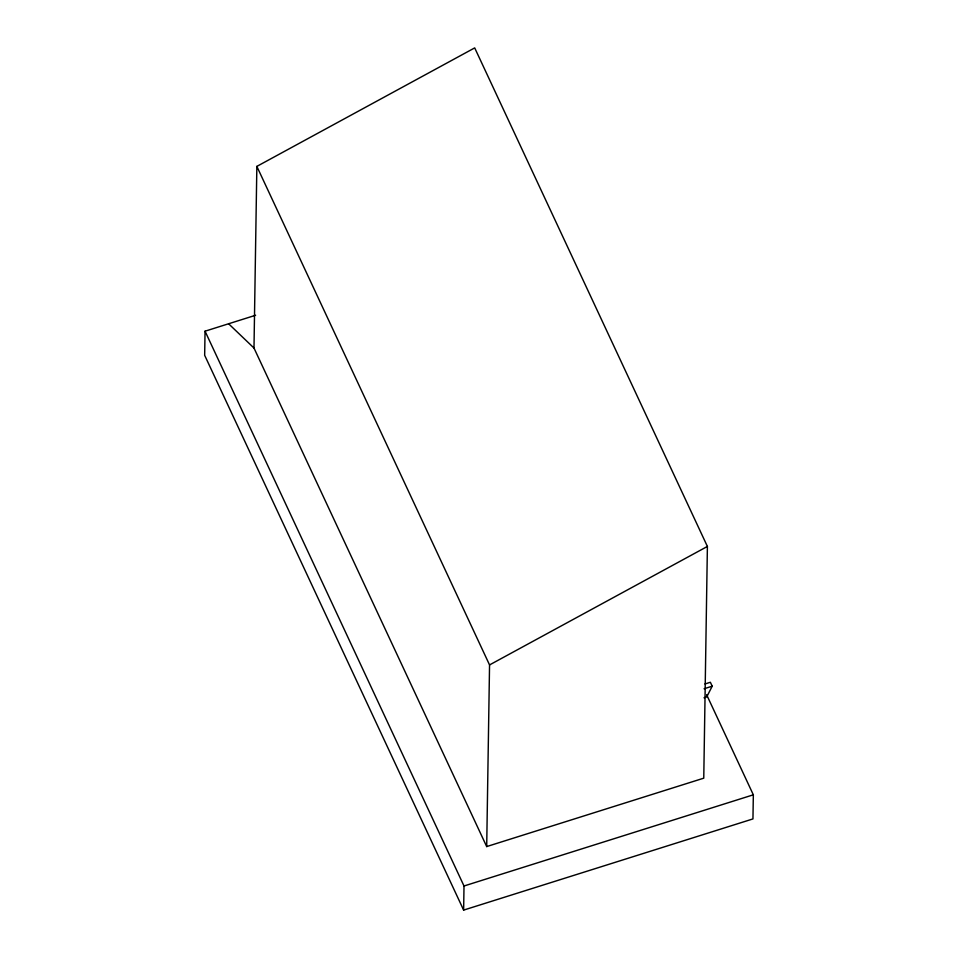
<?xml version="1.0" encoding="UTF-8"?>
<svg xmlns="http://www.w3.org/2000/svg" width="958" height="958" viewBox="0 0 958 958"><rect width="100%" height="100%" fill="white"/><g stroke="black" fill="none" stroke-linecap="round" stroke-linejoin="round"><path stroke-width="1.44" d="M255.618 315.254L205.048 331.193L204.665 355.298L463.636 910.1L752.952 818.922L753.335 794.817L706.597 694.682M253.99 348.041L256.852 166.393L474.701 47.9L707.399 546.443L703.759 778.171L486.7 846.573L253.99 348.041L228.615 323.768M463.636 910.1L464.007 885.994L205.048 331.193M486.7 846.573L489.55 664.924L256.852 166.393M703.998 697.795L706.705 696.945L712.201 686.203L710.369 682.276L704.956 683.976M489.55 664.924L707.399 546.443M704.082 688.766L712.201 686.203M464.007 885.994L753.335 794.817"/></g></svg>
